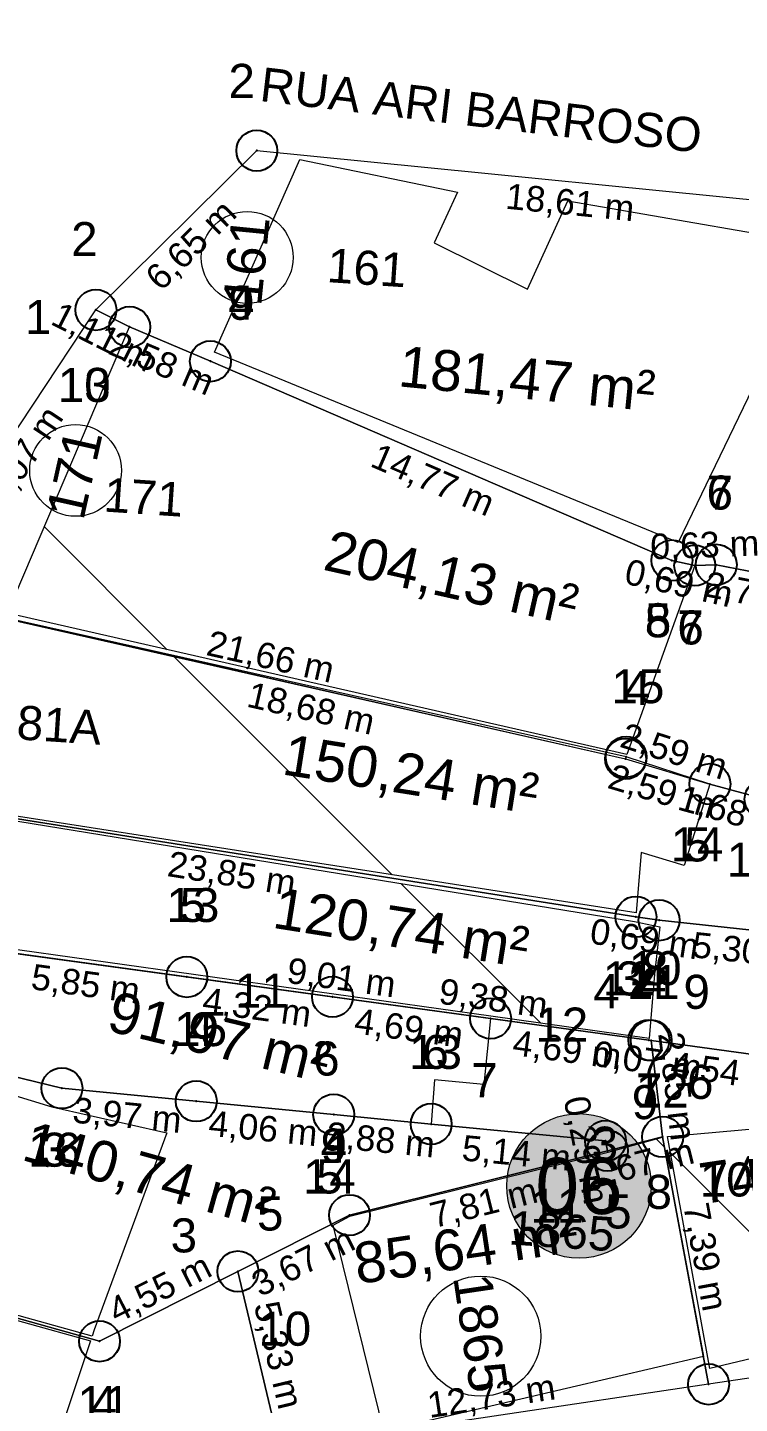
# Model space of a CAD drawing. Extents: x 578787 to 581140, y 9719065 to 9720647.
# Drawn here: x 579932.68 to 579953.6, y 9720291.15 to 9720331.56 of the extents above; entities that cross this region are included whole.
import ezdxf
from ezdxf.enums import TextEntityAlignment as Align

# ---------------------------------------------------------------- set-up
doc = ezdxf.new("R2010")
doc.units = 0
doc.header["$XCLIPFRAME"] = 2
doc.linetypes.add('INVISIBLE', pattern=[2, -1, -1])
doc.layers.get('0').update_dxf_attribs({"lineweight": 0})
for name, color, linetype, lineweight in [('AREA_DOS_LOTES', 32, 'Continuous', 0), ('ARQ_COTAS', 1, 'Continuous', 0), ('COTAS_DOS_LOTES', 41, 'Continuous', 0), ('EDIFICACAO_NOVO', 4, 'Continuous', 0), ('EDIFICACAO_pol', 254, 'Continuous', 0), ('IDENT_DAS_QUADRAS', 41, 'Continuous', 0), ('IMAGEMGEO', 7, 'Continuous', 0), ('LOTE_NOVO', 3, 'Continuous', 0), ('NUMERO_DOS_LOTES', 158, 'Continuous', 0), ('ROGERIO', 2, 'Continuous', 0)]:
    doc.layers.add(name, color=color, linetype=linetype, lineweight=lineweight)
doc.layers.add('PONTOS_VERTICES', color=7, linetype='Continuous')
doc.layers.add('SIMBOLO_NOME', color=7, linetype='Continuous')
doc.styles.add('SIMBOLO_ATRIBUTOS', font='arial.ttf')
doc.styles.get("Standard").update_dxf_attribs({"font": 'arial.ttf'})
doc.styles.add('TXT_PROJETO', font='Swis721 LtCn BT')
doc.dimstyles.new('CT_POLIGONAL', dxfattribs={"dimtxt": 0.25, "dimasz": 1, "dimexe": 0.065, "dimexo": 0.05, "dimgap": 0.2, "dimtad": 1, "dimtoh": 1, "dimzin": 4, "dimdsep": 46, "dimtxsty": 'TXT_PROJETO', "dimblk1": 'BL100', "dimblk2": 'BL100', "dimsah": 1, "dimcen": 0.09, "dimse1": 1, "dimse2": 1, "dimsd1": 1, "dimsd2": 1, "dimclrd": 1, "dimclrt": 2, "dimadec": 0, "dimazin": 0, "dimtfac": 1, "dimtdec": 4, "dimtmove": 0, "dimatfit": 3, "dimfxl": 0.1, "dimtolj": 1, "dimtzin": 0, "dimarcsym": 0})
picture_1 = doc.add_image_def('image1.jpg', size_in_pixel=(1908, 878))
pattern_1 = [(135, (0, 0), (-30.6549586, -30.6549586), [])]

# ---------------------------------------------------------------- blocks, each defined once
blk = doc.blocks.new('*D42E8')
at = {"layer": 'ROGERIO', "color": 2, "insert": (579975.561, 9720281.407), "char_height": 0.25, "attachment_point": 8, "rotation": 5.3932, "style": 'TXT_PROJETO'}
blk.add_mtext('43.56', dxfattribs=at)
blk = doc.blocks.new('BL100')
at = {"layer": 'ARQ_COTAS'}
for p, q in [((0, -1.041), (0, 1.041)), ((-1.041, 0), (1.041, 0))]:
    blk.add_line(p, q, dxfattribs=at)
blk.add_circle((0, 0), 0.5, dxfattribs=at)
blk = doc.blocks.new('MODELO PADRAO REURB')
blk.add_circle((0, 0), 0.6)
blk.add_point((0, 0))
at = {"layer": 'SIMBOLO_NOME', "style": 'SIMBOLO_ATRIBUTOS'}
blk.add_attdef('Nome', text='', height=1, dxfattribs=at).set_placement((0.0089, 1.3249), align=Align.CENTER)

msp = doc.modelspace()

# ---------------------------------------------------------------- hatches: boundary and pattern name
at = {"layer": 'EDIFICACAO_NOVO'}
h = msp.add_hatch(dxfattribs=at)
h.set_pattern_fill('_USER', color=256, scale=30.654959, style=0, pattern_type=0)
h.set_pattern_definition(pattern_1)
h.paths.add_polyline_path([(579956.015, 9720325.182), (579951.799, 9720316.442), (579938.174, 9720322.033), (579940.686, 9720327.687), (579945.312, 9720326.725), (579944.628, 9720325.24), (579947.371, 9720323.877), (579948.552, 9720326.473)], flags=0)
h = msp.add_hatch(dxfattribs=at)
h.set_pattern_fill('_USER', color=256, scale=30.654959, style=0, pattern_type=0)
h.set_pattern_definition(pattern_1)
h.paths.add_polyline_path([(579938.054, 9720321.761), (579951.613, 9720315.914), (579952.282, 9720315.763), (579950.292, 9720310.21), (579932.092, 9720314.359), (579935.683, 9720322.768)], flags=0)
h = msp.add_hatch(dxfattribs=at)
h.set_pattern_fill('_USER', color=256, scale=30.654959, style=0, pattern_type=0)
h.set_pattern_definition(pattern_1)
h.paths.add_polyline_path([(579932.033, 9720314.202), (579950.251, 9720310.086), (579952.729, 9720309.345), (579951.971, 9720306.95), (579950.707, 9720307.331), (579950.565, 9720305.566), (579927.067, 9720309.224), (579929.152, 9720314.835)], flags=0)
h = msp.add_hatch(dxfattribs=at)
h.set_pattern_fill('_USER', color=256, scale=30.654959, style=0, pattern_type=0)
h.set_pattern_definition(pattern_1)
h.paths.add_polyline_path([(579951.253, 9720305.151), (579951.101, 9720303.757), (579950.942, 9720301.867), (579946.294, 9720302.528), (579926.297, 9720305.326), (579927.037, 9720309.127), (579950.517, 9720305.309)], flags=0)
h = msp.add_hatch(dxfattribs=at)
h.set_pattern_fill('_USER', color=256, scale=30.654959, style=0, pattern_type=0)
h.set_pattern_definition(pattern_1)
h.paths.add_polyline_path([(579936.771, 9720299.099), (579934.637, 9720293.314), (579934.577, 9720293.13), (579922.794, 9720296.408), (579921.123, 9720297.314), (579920.359, 9720297.724), (579923.029, 9720303.001), (579923.736, 9720302.82), (579924.639, 9720302.611), (579925.522, 9720302.397), (579925.498, 9720302.281), (579933.397, 9720299.862)], flags=0)
h = msp.add_hatch(dxfattribs=at)
h.set_pattern_fill('_USER', color=256, scale=30.654959, style=0, pattern_type=0)
h.set_pattern_definition(pattern_1)
h.paths.add_polyline_path([(579959.349, 9720299.7), (579960.582, 9720294.05), (579952.721, 9720292.176), (579951.486, 9720298.996), (579958.801, 9720299.645)], flags=0)
h = msp.add_hatch(dxfattribs=at)
h.set_pattern_fill('_USER', color=256, scale=30.654959, style=0, pattern_type=0)
h.set_pattern_definition(pattern_1)
h.paths.add_polyline_path([(579951.334, 9720298.977), (579952.538, 9720292.529), (579943.153, 9720290.341), (579941.662, 9720296.387), (579942.152, 9720296.657), (579949.736, 9720298.531)], flags=0)
h = msp.add_hatch(dxfattribs=at)
h.set_pattern_fill('_USER', color=256, scale=30.654959, style=0, pattern_type=0)
h.set_pattern_definition(pattern_1)
h.paths.add_polyline_path([(579934.532, 9720292.993), (579933.519, 9720289.937), (579920.573, 9720289.136), (579917.927, 9720288.664), (579919.9, 9720292.413), (579918.688, 9720292.927), (579921.087, 9720297.215), (579922.719, 9720296.282)], flags=0)
at = {"layer": 'IDENT_DAS_QUADRAS'}
h = msp.add_hatch(color=158, dxfattribs=at)
edge = h.paths.add_edge_path()
edge.add_arc((579948.883, 9720297.541), 2.123, 0, 360)

# ---------------------------------------------------------------- linework, layer by layer
at = {"layer": 'EDIFICACAO_NOVO'}
for points in [[(579956.015, 9720325.182), (579951.799, 9720316.442), (579938.174, 9720322.033), (579940.686, 9720327.687), (579945.312, 9720326.725), (579944.628, 9720325.24), (579947.371, 9720323.877), (579948.552, 9720326.473)], [(579938.054, 9720321.761), (579951.613, 9720315.914), (579952.282, 9720315.763), (579950.292, 9720310.21), (579932.092, 9720314.359), (579935.683, 9720322.768)], [(579932.033, 9720314.202), (579950.251, 9720310.086), (579952.729, 9720309.345), (579951.971, 9720306.95), (579950.707, 9720307.331), (579950.565, 9720305.566), (579927.067, 9720309.224), (579929.152, 9720314.835)], [(579951.253, 9720305.151), (579951.101, 9720303.757), (579950.942, 9720301.867), (579946.294, 9720302.528), (579926.297, 9720305.326), (579927.037, 9720309.127), (579950.517, 9720305.309)], [(579926.093, 9720305.22), (579946.287, 9720302.46), (579946.083, 9720300.525), (579944.635, 9720300.659), (579944.541, 9720299.36), (579941.678, 9720299.637), (579937.64, 9720300.029), (579933.693, 9720300.412), (579925.523, 9720302.399), (579924.64, 9720302.614), (579925.469, 9720305.305)], [(579936.771, 9720299.099), (579934.637, 9720293.314), (579934.577, 9720293.13), (579922.794, 9720296.408), (579921.123, 9720297.314), (579920.359, 9720297.724), (579923.029, 9720303.001), (579923.736, 9720302.82), (579924.639, 9720302.611), (579925.522, 9720302.397), (579925.498, 9720302.281), (579933.397, 9720299.862)], [(579959.349, 9720299.7), (579960.582, 9720294.05), (579952.721, 9720292.176), (579951.486, 9720298.996), (579958.801, 9720299.645)], [(579951.334, 9720298.977), (579952.538, 9720292.529), (579943.153, 9720290.341), (579941.662, 9720296.387), (579942.152, 9720296.657), (579949.736, 9720298.531)], [(579934.532, 9720292.993), (579933.519, 9720289.937), (579920.573, 9720289.136), (579917.927, 9720288.664), (579919.9, 9720292.413), (579918.688, 9720292.927), (579921.087, 9720297.215), (579922.719, 9720296.282)]]:
    msp.add_lwpolyline(points, close=True, dxfattribs=at)
at = {"layer": 'IDENT_DAS_QUADRAS'}
msp.add_circle((579948.883, 9720297.541), 2.123, dxfattribs=at)
at = {"layer": 'LOTE_NOVO'}
for points in [[(579957.937, 9720326.112), (579956.742, 9720319.361), (579955.645, 9720315.253), (579952.914, 9720315.785), (579952.282, 9720315.763), (579951.613, 9720315.914), (579938.054, 9720321.761), (579935.683, 9720322.768), (579934.692, 9720323.269), (579939.417, 9720327.947)], [(579958.944, 9720314.609), (579958.269, 9720310.786), (579957.811, 9720308.191), (579957.771, 9720307.963), (579954.347, 9720308.901), (579952.729, 9720309.345), (579950.266, 9720310.14), (579929.126, 9720314.872), (579934.692, 9720323.269), (579935.683, 9720322.768), (579938.054, 9720321.761), (579951.613, 9720315.914), (579952.282, 9720315.763), (579952.914, 9720315.785), (579955.645, 9720315.253)], [(579929.126, 9720314.872), (579932.035, 9720314.227), (579950.251, 9720310.086), (579952.729, 9720309.345), (579954.347, 9720308.901), (579957.771, 9720307.963), (579957.97, 9720307.906), (579958.632, 9720304.545), (579956.508, 9720304.775), (579951.235, 9720305.344), (579950.555, 9720305.446), (579927.004, 9720309.178)], [(579927.004, 9720309.178), (579950.555, 9720305.446), (579951.235, 9720305.344), (579956.508, 9720304.775), (579958.632, 9720304.545), (579958.747, 9720301.409), (579955.5, 9720301.191), (579951.004, 9720301.815), (579950.938, 9720301.824), (579941.641, 9720303.095), (579946.287, 9720302.46), (579937.362, 9720303.68), (579931.57, 9720304.471), (579926.093, 9720305.22)], [(579923.025, 9720303.007), (579924.585, 9720305.426), (579926.093, 9720305.22), (579931.57, 9720304.471), (579937.362, 9720303.68), (579941.641, 9720303.095), (579946.287, 9720302.46), (579950.938, 9720301.824), (579951.004, 9720301.815), (579951.34, 9720298.983), (579949.718, 9720298.577), (579949.662, 9720298.863), (579944.541, 9720299.36), (579941.678, 9720299.637), (579937.64, 9720300.029), (579933.693, 9720300.412)], [(579949.718, 9720298.577), (579942.143, 9720296.684), (579938.864, 9720295.031), (579934.798, 9720292.98), (579922.767, 9720296.345), (579920.318, 9720297.696), (579923.025, 9720303.007), (579933.693, 9720300.412), (579937.64, 9720300.029), (579941.678, 9720299.637), (579944.541, 9720299.36), (579949.662, 9720298.863)], [(579952.69, 9720291.717), (579951.34, 9720298.983), (579951.004, 9720301.815), (579955.5, 9720301.191), (579958.747, 9720301.409), (579958.801, 9720299.654), (579959.35, 9720299.703), (579960.632, 9720294.062), (579960.889, 9720292.93)], [(579940.097, 9720289.844), (579938.864, 9720295.031), (579942.143, 9720296.684), (579949.718, 9720298.577), (579951.34, 9720298.983), (579952.69, 9720291.717)], [(579920.318, 9720297.696), (579922.767, 9720296.345), (579934.798, 9720292.98), (579938.864, 9720295.031), (579940.097, 9720289.844), (579919.416, 9720287.306), (579915.551, 9720287.906)]]:
    msp.add_lwpolyline(points, close=True, dxfattribs=at)
at = {"layer": 'NUMERO_DOS_LOTES', "color": 158}
for centre, radius in [((579939.137, 9720324.812), 1.35), ((579934.094, 9720318.556), 1.347), ((579945.996, 9720293.128), 1.765)]:
    msp.add_circle(centre, radius, dxfattribs=at)

# ---------------------------------------------------------------- block references
at = {"layer": 'PONTOS_VERTICES'}
ref = msp.add_blockref('MODELO PADRAO REURB', (579939.417, 9720327.947), dxfattribs=at)
ref.add_attrib('Nome', '2', dxfattribs={"layer": 'SIMBOLO_NOME', "height": 1, "style": 'SIMBOLO_ATRIBUTOS'}).set_placement((579938.974, 9720329.196), align=Align.BOTTOM_CENTER)
ref = msp.add_blockref('MODELO PADRAO REURB', (579934.692, 9720323.269), dxfattribs=at)
ref.add_attrib('Nome', '2', dxfattribs={"layer": 'SIMBOLO_NOME', "height": 1, "style": 'SIMBOLO_ATRIBUTOS'}).set_placement((579934.353, 9720324.55), align=Align.BOTTOM_CENTER)
ref = msp.add_blockref('MODELO PADRAO REURB', (579934.692, 9720323.269), dxfattribs=at)
ref.add_attrib('Nome', '1', dxfattribs={"layer": 'SIMBOLO_NOME', "height": 1, "style": 'SIMBOLO_ATRIBUTOS'}).set_placement((579933.383, 9720323.063), align=Align.MIDDLE_RIGHT)
ref = msp.add_blockref('MODELO PADRAO REURB', (579938.054, 9720321.761), dxfattribs=at)
ref.add_attrib('Nome', '9', (579938.575, 9720322.979), dxfattribs={"layer": 'SIMBOLO_NOME', "height": 1, "style": 'SIMBOLO_ATRIBUTOS'})
ref = msp.add_blockref('MODELO PADRAO REURB', (579938.054, 9720321.761), dxfattribs=at)
ref.add_attrib('Nome', '4', (579938.575, 9720322.979), dxfattribs={"layer": 'SIMBOLO_NOME', "height": 1, "style": 'SIMBOLO_ATRIBUTOS'})
ref = msp.add_blockref('MODELO PADRAO REURB', (579935.683, 9720322.768), dxfattribs=at)
ref.add_attrib('Nome', '10', dxfattribs={"layer": 'SIMBOLO_NOME', "height": 1, "style": 'SIMBOLO_ATRIBUTOS'}).set_placement((579935.125, 9720321.567), align=Align.TOP_RIGHT)
ref = msp.add_blockref('MODELO PADRAO REURB', (579935.683, 9720322.768), dxfattribs=at)
ref.add_attrib('Nome', '3', dxfattribs={"layer": 'SIMBOLO_NOME', "height": 1, "style": 'SIMBOLO_ATRIBUTOS'}).set_placement((579935.125, 9720321.567), align=Align.TOP_RIGHT)
ref = msp.add_blockref('MODELO PADRAO REURB', (579952.914, 9720315.785), dxfattribs=at)
ref.add_attrib('Nome', '6', dxfattribs={"layer": 'SIMBOLO_NOME', "height": 1, "style": 'SIMBOLO_ATRIBUTOS'}).set_placement((579953.018, 9720317.106), align=Align.BOTTOM_CENTER)
ref = msp.add_blockref('MODELO PADRAO REURB', (579952.914, 9720315.785), dxfattribs=at)
ref.add_attrib('Nome', '7', dxfattribs={"layer": 'SIMBOLO_NOME', "height": 1, "style": 'SIMBOLO_ATRIBUTOS'}).set_placement((579953.018, 9720317.106), align=Align.BOTTOM_CENTER)
ref = msp.add_blockref('MODELO PADRAO REURB', (579951.613, 9720315.914), dxfattribs=at)
ref.add_attrib('Nome', '5', dxfattribs={"layer": 'SIMBOLO_NOME', "height": 1, "style": 'SIMBOLO_ATRIBUTOS'}).set_placement((579951.203, 9720314.654), align=Align.TOP_CENTER)
ref = msp.add_blockref('MODELO PADRAO REURB', (579951.613, 9720315.914), dxfattribs=at)
ref.add_attrib('Nome', '8', dxfattribs={"layer": 'SIMBOLO_NOME', "height": 1, "style": 'SIMBOLO_ATRIBUTOS'}).set_placement((579951.203, 9720314.654), align=Align.TOP_CENTER)
ref = msp.add_blockref('MODELO PADRAO REURB', (579952.282, 9720315.763), dxfattribs=at)
ref.add_attrib('Nome', '7', dxfattribs={"layer": 'SIMBOLO_NOME', "height": 1, "style": 'SIMBOLO_ATRIBUTOS'}).set_placement((579952.159, 9720314.444), align=Align.TOP_CENTER)
ref = msp.add_blockref('MODELO PADRAO REURB', (579952.282, 9720315.763), dxfattribs=at)
ref.add_attrib('Nome', '6', dxfattribs={"layer": 'SIMBOLO_NOME', "height": 1, "style": 'SIMBOLO_ATRIBUTOS'}).set_placement((579952.159, 9720314.444), align=Align.TOP_CENTER)
ref = msp.add_blockref('MODELO PADRAO REURB', (579950.251, 9720310.086), dxfattribs=at)
ref.add_attrib('Nome', '4', dxfattribs={"layer": 'SIMBOLO_NOME', "height": 1, "style": 'SIMBOLO_ATRIBUTOS'}).set_placement((579950.588, 9720311.368), align=Align.BOTTOM_CENTER)
ref = msp.add_blockref('MODELO PADRAO REURB', (579950.266, 9720310.14), dxfattribs=at)
ref.add_attrib('Nome', '15', dxfattribs={"layer": 'SIMBOLO_NOME', "height": 1, "style": 'SIMBOLO_ATRIBUTOS'}).set_placement((579950.615, 9720311.418), align=Align.BOTTOM_CENTER)
ref = msp.add_blockref('MODELO PADRAO REURB', (579952.729, 9720309.345), dxfattribs=at)
ref.add_attrib('Nome', '14', dxfattribs={"layer": 'SIMBOLO_NOME', "height": 1, "style": 'SIMBOLO_ATRIBUTOS'}).set_placement((579952.35, 9720308.075), align=Align.TOP_CENTER)
ref = msp.add_blockref('MODELO PADRAO REURB', (579952.729, 9720309.345), dxfattribs=at)
ref.add_attrib('Nome', '5', dxfattribs={"layer": 'SIMBOLO_NOME', "height": 1, "style": 'SIMBOLO_ATRIBUTOS'}).set_placement((579952.364, 9720308.071), align=Align.TOP_CENTER)
ref = msp.add_blockref('MODELO PADRAO REURB', (579954.347, 9720308.901), dxfattribs=at)
ref.add_attrib('Nome', '13', dxfattribs={"layer": 'SIMBOLO_NOME', "height": 1, "style": 'SIMBOLO_ATRIBUTOS'}).set_placement((579953.997, 9720307.624), align=Align.TOP_CENTER)
ref = msp.add_blockref('MODELO PADRAO REURB', (579937.362, 9720303.68), dxfattribs=at)
ref.add_attrib('Nome', '5', dxfattribs={"layer": 'SIMBOLO_NOME', "height": 1, "style": 'SIMBOLO_ATRIBUTOS'}).set_placement((579937.542, 9720304.992), align=Align.BOTTOM_CENTER)
ref = msp.add_blockref('MODELO PADRAO REURB', (579937.362, 9720303.68), dxfattribs=at)
ref.add_attrib('Nome', '13', dxfattribs={"layer": 'SIMBOLO_NOME', "height": 1, "style": 'SIMBOLO_ATRIBUTOS'}).set_placement((579937.542, 9720304.992), align=Align.BOTTOM_CENTER)
ref = msp.add_blockref('MODELO PADRAO REURB', (579950.555, 9720305.446), dxfattribs=at)
ref.add_attrib('Nome', '12', dxfattribs={"layer": 'SIMBOLO_NOME', "height": 1, "style": 'SIMBOLO_ATRIBUTOS'}).set_placement((579950.353, 9720304.137), align=Align.TOP_CENTER)
ref = msp.add_blockref('MODELO PADRAO REURB', (579950.555, 9720305.446), dxfattribs=at)
ref.add_attrib('Nome', '3', dxfattribs={"layer": 'SIMBOLO_NOME', "height": 1, "style": 'SIMBOLO_ATRIBUTOS'}).set_placement((579950.353, 9720304.137), align=Align.TOP_CENTER)
ref = msp.add_blockref('MODELO PADRAO REURB', (579951.235, 9720305.344), dxfattribs=at)
ref.add_attrib('Nome', '11', dxfattribs={"layer": 'SIMBOLO_NOME', "height": 1, "style": 'SIMBOLO_ATRIBUTOS'}).set_placement((579951.065, 9720304.03), align=Align.TOP_CENTER)
ref = msp.add_blockref('MODELO PADRAO REURB', (579951.235, 9720305.344), dxfattribs=at)
ref.add_attrib('Nome', '4', dxfattribs={"layer": 'SIMBOLO_NOME', "height": 1, "style": 'SIMBOLO_ATRIBUTOS'}).set_placement((579951.065, 9720304.03), align=Align.TOP_CENTER)
ref = msp.add_blockref('MODELO PADRAO REURB', (579950.938, 9720301.824), dxfattribs=at)
ref.add_attrib('Nome', '10', dxfattribs={"layer": 'SIMBOLO_NOME', "height": 1, "style": 'SIMBOLO_ATRIBUTOS'}).set_placement((579951.12, 9720303.137), align=Align.BOTTOM_CENTER)
ref = msp.add_blockref('MODELO PADRAO REURB', (579950.938, 9720301.824), dxfattribs=at)
ref.add_attrib('Nome', '8', dxfattribs={"layer": 'SIMBOLO_NOME', "height": 1, "style": 'SIMBOLO_ATRIBUTOS'}).set_placement((579951.119, 9720303.137), align=Align.BOTTOM_CENTER)
ref = msp.add_blockref('MODELO PADRAO REURB', (579941.641, 9720303.095), dxfattribs=at)
ref.add_attrib('Nome', '11', dxfattribs={"layer": 'SIMBOLO_NOME', "height": 1, "style": 'SIMBOLO_ATRIBUTOS'}).set_placement((579940.328, 9720303.274), align=Align.MIDDLE_RIGHT)
ref = msp.add_blockref('MODELO PADRAO REURB', (579941.641, 9720303.095), dxfattribs=at)
ref.add_attrib('Nome', '6', dxfattribs={"layer": 'SIMBOLO_NOME', "height": 1, "style": 'SIMBOLO_ATRIBUTOS'}).set_placement((579941.462, 9720301.782), align=Align.TOP_CENTER)
ref = msp.add_blockref('MODELO PADRAO REURB', (579951.004, 9720301.815), dxfattribs=at)
ref.add_attrib('Nome', '4', dxfattribs={"layer": 'SIMBOLO_NOME', "height": 1, "style": 'SIMBOLO_ATRIBUTOS'}).set_placement((579950.077, 9720302.761), align=Align.RIGHT)
ref = msp.add_blockref('MODELO PADRAO REURB', (579951.004, 9720301.815), dxfattribs=at)
ref.add_attrib('Nome', '9', (579951.951, 9720302.742), dxfattribs={"layer": 'SIMBOLO_NOME', "height": 1, "style": 'SIMBOLO_ATRIBUTOS'})
ref = msp.add_blockref('MODELO PADRAO REURB', (579946.287, 9720302.46), dxfattribs=at)
ref.add_attrib('Nome', '12', dxfattribs={"layer": 'SIMBOLO_NOME', "height": 1, "style": 'SIMBOLO_ATRIBUTOS'}).set_placement((579947.6, 9720302.28), align=Align.MIDDLE_LEFT)
ref = msp.add_blockref('MODELO PADRAO REURB', (579946.287, 9720302.46), dxfattribs=at)
ref.add_attrib('Nome', '7', dxfattribs={"layer": 'SIMBOLO_NOME', "height": 1, "style": 'SIMBOLO_ATRIBUTOS'}).set_placement((579946.107, 9720301.147), align=Align.TOP_CENTER)
ref = msp.add_blockref('MODELO PADRAO REURB', (579937.64, 9720300.029), dxfattribs=at)
ref.add_attrib('Nome', '15', dxfattribs={"layer": 'SIMBOLO_NOME', "height": 1, "style": 'SIMBOLO_ATRIBUTOS'}).set_placement((579937.768, 9720301.348), align=Align.BOTTOM_CENTER)
ref = msp.add_blockref('MODELO PADRAO REURB', (579937.64, 9720300.029), dxfattribs=at)
ref.add_attrib('Nome', '4', dxfattribs={"layer": 'SIMBOLO_NOME', "height": 1, "style": 'SIMBOLO_ATRIBUTOS'}).set_placement((579937.768, 9720301.348), align=Align.BOTTOM_CENTER)
ref = msp.add_blockref('MODELO PADRAO REURB', (579951.004, 9720301.815), dxfattribs=at)
ref.add_attrib('Nome', '9', dxfattribs={"layer": 'SIMBOLO_NOME', "height": 1, "style": 'SIMBOLO_ATRIBUTOS'}).set_placement((579950.821, 9720300.503), align=Align.TOP_CENTER)
ref = msp.add_blockref('MODELO PADRAO REURB', (579944.541, 9720299.36), dxfattribs=at)
ref.add_attrib('Nome', '13', dxfattribs={"layer": 'SIMBOLO_NOME', "height": 1, "style": 'SIMBOLO_ATRIBUTOS'}).set_placement((579944.669, 9720300.678), align=Align.BOTTOM_CENTER)
ref = msp.add_blockref('MODELO PADRAO REURB', (579944.541, 9720299.36), dxfattribs=at)
ref.add_attrib('Nome', '6', dxfattribs={"layer": 'SIMBOLO_NOME', "height": 1, "style": 'SIMBOLO_ATRIBUTOS'}).set_placement((579944.669, 9720300.678), align=Align.BOTTOM_CENTER)
ref = msp.add_blockref('MODELO PADRAO REURB', (579951.34, 9720298.983), dxfattribs=at)
ref.add_attrib('Nome', '6', (579952.057, 9720300.097), dxfattribs={"layer": 'SIMBOLO_NOME', "height": 1, "style": 'SIMBOLO_ATRIBUTOS'})
ref = msp.add_blockref('MODELO PADRAO REURB', (579933.693, 9720300.412), dxfattribs=at)
ref.add_attrib('Nome', '16', dxfattribs={"layer": 'SIMBOLO_NOME', "height": 1, "style": 'SIMBOLO_ATRIBUTOS'}).set_placement((579933.472, 9720299.106), align=Align.TOP_CENTER)
ref = msp.add_blockref('MODELO PADRAO REURB', (579933.693, 9720300.412), dxfattribs=at)
ref.add_attrib('Nome', '3', dxfattribs={"layer": 'SIMBOLO_NOME', "height": 1, "style": 'SIMBOLO_ATRIBUTOS'}).set_placement((579933.472, 9720299.106), align=Align.TOP_CENTER)
ref = msp.add_blockref('MODELO PADRAO REURB', (579949.662, 9720298.863), dxfattribs=at)
ref.add_attrib('Nome', '12', (579950.552, 9720299.844), dxfattribs={"layer": 'SIMBOLO_NOME', "height": 1, "style": 'SIMBOLO_ATRIBUTOS'})
ref = msp.add_blockref('MODELO PADRAO REURB', (579949.662, 9720298.863), dxfattribs=at)
ref.add_attrib('Nome', '7', (579950.552, 9720299.844), dxfattribs={"layer": 'SIMBOLO_NOME', "height": 1, "style": 'SIMBOLO_ATRIBUTOS'})
ref = msp.add_blockref('MODELO PADRAO REURB', (579941.678, 9720299.637), dxfattribs=at)
ref.add_attrib('Nome', '14', dxfattribs={"layer": 'SIMBOLO_NOME', "height": 1, "style": 'SIMBOLO_ATRIBUTOS'}).set_placement((579941.55, 9720298.319), align=Align.TOP_CENTER)
ref = msp.add_blockref('MODELO PADRAO REURB', (579941.678, 9720299.637), dxfattribs=at)
ref.add_attrib('Nome', '5', dxfattribs={"layer": 'SIMBOLO_NOME', "height": 1, "style": 'SIMBOLO_ATRIBUTOS'}).set_placement((579941.55, 9720298.319), align=Align.TOP_CENTER)
ref = msp.add_blockref('MODELO PADRAO REURB', (579951.34, 9720298.983), dxfattribs=at)
ref.add_attrib('Nome', '3', dxfattribs={"layer": 'SIMBOLO_NOME', "height": 1, "style": 'SIMBOLO_ATRIBUTOS'}).set_placement((579950.031, 9720298.783), align=Align.MIDDLE_RIGHT)
ref = msp.add_blockref('MODELO PADRAO REURB', (579951.34, 9720298.983), dxfattribs=at)
ref.add_attrib('Nome', '10', dxfattribs={"layer": 'SIMBOLO_NOME', "height": 1, "style": 'SIMBOLO_ATRIBUTOS'}).set_placement((579952.431, 9720298.23), align=Align.TOP_LEFT)
ref = msp.add_blockref('MODELO PADRAO REURB', (579942.143, 9720296.684), dxfattribs=at)
ref.add_attrib('Nome', '4', dxfattribs={"layer": 'SIMBOLO_NOME', "height": 1, "style": 'SIMBOLO_ATRIBUTOS'}).set_placement((579941.681, 9720297.926), align=Align.BOTTOM_CENTER)
ref = msp.add_blockref('MODELO PADRAO REURB', (579942.143, 9720296.684), dxfattribs=at)
ref.add_attrib('Nome', '9', dxfattribs={"layer": 'SIMBOLO_NOME', "height": 1, "style": 'SIMBOLO_ATRIBUTOS'}).set_placement((579941.681, 9720297.926), align=Align.BOTTOM_CENTER)
ref = msp.add_blockref('MODELO PADRAO REURB', (579949.718, 9720298.577), dxfattribs=at)
ref.add_attrib('Nome', '11', dxfattribs={"layer": 'SIMBOLO_NOME', "height": 1, "style": 'SIMBOLO_ATRIBUTOS'}).set_placement((579949.008, 9720297.459), align=Align.TOP_RIGHT)
ref = msp.add_blockref('MODELO PADRAO REURB', (579949.718, 9720298.577), dxfattribs=at)
ref.add_attrib('Nome', '5', dxfattribs={"layer": 'SIMBOLO_NOME', "height": 1, "style": 'SIMBOLO_ATRIBUTOS'}).set_placement((579950.039, 9720297.292), align=Align.TOP_CENTER)
ref = msp.add_blockref('MODELO PADRAO REURB', (579949.718, 9720298.577), dxfattribs=at)
ref.add_attrib('Nome', '8', dxfattribs={"layer": 'SIMBOLO_NOME', "height": 1, "style": 'SIMBOLO_ATRIBUTOS'}).set_placement((579950.837, 9720297.867), align=Align.TOP_LEFT)
ref = msp.add_blockref('MODELO PADRAO REURB', (579938.864, 9720295.031), dxfattribs=at)
ref.add_attrib('Nome', '5', (579939.423, 9720296.232), dxfattribs={"layer": 'SIMBOLO_NOME', "height": 1, "style": 'SIMBOLO_ATRIBUTOS'})
ref = msp.add_blockref('MODELO PADRAO REURB', (579938.864, 9720295.031), dxfattribs=at)
ref.add_attrib('Nome', '3', dxfattribs={"layer": 'SIMBOLO_NOME', "height": 1, "style": 'SIMBOLO_ATRIBUTOS'}).set_placement((579937.663, 9720295.589), align=Align.RIGHT)
ref = msp.add_blockref('MODELO PADRAO REURB', (579938.864, 9720295.031), dxfattribs=at)
ref.add_attrib('Nome', '10', dxfattribs={"layer": 'SIMBOLO_NOME', "height": 1, "style": 'SIMBOLO_ATRIBUTOS'}).set_placement((579939.461, 9720293.848), align=Align.TOP_LEFT)
ref = msp.add_blockref('MODELO PADRAO REURB', (579934.798, 9720292.98), dxfattribs=at)
ref.add_attrib('Nome', '11', dxfattribs={"layer": 'SIMBOLO_NOME', "height": 1, "style": 'SIMBOLO_ATRIBUTOS'}).set_placement((579934.927, 9720291.661), align=Align.TOP_CENTER)
ref = msp.add_blockref('MODELO PADRAO REURB', (579934.798, 9720292.98), dxfattribs=at)
ref.add_attrib('Nome', '4', dxfattribs={"layer": 'SIMBOLO_NOME', "height": 1, "style": 'SIMBOLO_ATRIBUTOS'}).set_placement((579934.927, 9720291.661), align=Align.TOP_CENTER)
ref = msp.add_blockref('MODELO PADRAO REURB', (579952.69, 9720291.717), dxfattribs=at)
ref.add_attrib('Nome', '2', dxfattribs={"layer": 'SIMBOLO_NOME', "height": 1, "style": 'SIMBOLO_ATRIBUTOS'}).set_placement((579951.92, 9720290.639), align=Align.TOP_RIGHT)
ref = msp.add_blockref('MODELO PADRAO REURB', (579952.69, 9720291.717), dxfattribs=at)
ref.add_attrib('Nome', '1', dxfattribs={"layer": 'SIMBOLO_NOME', "height": 1, "style": 'SIMBOLO_ATRIBUTOS'}).set_placement((579953.769, 9720290.947), align=Align.TOP_LEFT)

# ---------------------------------------------------------------- texts
at = {"layer": 'AREA_DOS_LOTES', "color": 32}
for s, rotation, p in [('181,47 m²', 354.3492, (579947.347, 9720321.153)), ('204,13 m²', 347.3833, (579945.117, 9720315.308)), ('150,24 m²', 350.9997, (579943.929, 9720309.534)), ('120,74 m²', 350.9997, (579943.648, 9720305.029)), ('91,97 m²', 346.3331, (579938.293, 9720301.818)), ('140,74 m²', 344.3822, (579936.237, 9720297.778)), ('74,24 m²', 8.4189, (579955.716, 9720297.982)), ('85,64 m²', 8.4592, (579945.57, 9720295.633))]:
    msp.add_text(s, height=1.2, rotation=rotation, dxfattribs=at).set_placement(p, align=Align.MIDDLE)
at = {"layer": 'COTAS_DOS_LOTES', "color": 41}
for s, rotation, p in [('18,61 m', 354.3492, (579948.585, 9720326.059)), ('6,65 m', 44.7125, (579937.742, 9720324.917)), ('1,11 m', 333.195, (579934.753, 9720322.146)), ('2,58 m', 336.9772, (579936.487, 9720321.367)), ('10,07 m', 56.4653, (579932.724, 9720318.535)), ('14,77 m', 336.6747, (579944.449, 9720317.941)), ('0,63 m', 2.0383, (579952.59, 9720315.999)), ('0,69 m', 347.2503, (579951.738, 9720314.886)), ('2,78 m', 348.9644, (579954.093, 9720314.562)), ('21,66 m', 347.3833, (579939.745, 9720312.726)), ('18,68 m', 347.1994, (579940.933, 9720311.205)), ('2,59 m', 342.1019, (579951.565, 9720309.957)), ('2,59 m', 343.3356, (579951.215, 9720308.78)), ('1,68 m', 344.6828, (579953.282, 9720308.182)), ('23,85 m', 350.9997, (579938.627, 9720306.349)), ('0,69 m', 351.4394, (579950.753, 9720304.43)), ('5,30 m', 353.8392, (579953.768, 9720304.09)), ('5,85 m', 352.2172, (579934.34, 9720303.109)), ('9,01 m', 352.2169, (579941.854, 9720303.293)), ('9,38 m', 352.2183, (579946.319, 9720302.683)), ('4,32 m', 352.2169, (579939.375, 9720302.421)), ('4,69 m', 352.2169, (579943.837, 9720301.811)), ('4,69 m', 352.2197, (579948.486, 9720301.175)), ('2,85 m', 276.7708, (579951.396, 9720300.426)), ('0,07 m', 352.0525, (579950.843, 9720300.853)), ('4,54 m', 352.0989, (579953.124, 9720300.537)), ('3,97 m', 354.4575, (579935.576, 9720299.25)), ('0,29 m', 281.1297, (579948.735, 9720298.526)), ('4,06 m', 354.4575, (579939.569, 9720298.863)), ('2,88 m', 354.4658, (579943.019, 9720298.528)), ('5,14 m', 354.4569, (579947.011, 9720298.14)), ('1,67 m', 14.03, (579950.772, 9720297.836)), ('7,81 m', 14.03, (579946.173, 9720296.686)), ('7,39 m', 280.5236, (579952.236, 9720295.391)), ('3,67 m', 26.7628, (579940.944, 9720294.988)), ('4,55 m', 26.7628, (579936.731, 9720294.207)), ('5,33 m', 283.3728, (579939.699, 9720292.49)), ('12,73 m', 8.4592, (579946.361, 9720291.003))]:
    msp.add_text(s, height=0.75, rotation=rotation, dxfattribs=at).set_placement(p, align=Align.CENTER)
at = {"layer": 'EDIFICACAO_pol'}
msp.add_text('RUA ARI BARROSO', height=1, rotation=353.2594, dxfattribs=at).set_placement((579939.476, 9720329.409))
at = {"layer": 'EDIFICACAO_pol', "color": 2}
msp.add_text('161', height=1, rotation=356.1858, dxfattribs=at).set_placement((579941.455, 9720324.088))
at = {"layer": 'EDIFICACAO_pol', "color": 0}
for s, p in [('171', (579934.9, 9720317.35)), ('181A', (579931.566, 9720310.714)), ('1865', (579946.793, 9720295.826))]:
    msp.add_text(s, height=1, rotation=356.1859, dxfattribs=at).set_placement(p)
at = {"layer": 'IDENT_DAS_QUADRAS', "color": 41}
msp.add_text('06', height=1.65, dxfattribs=at).set_placement((579948.883, 9720297.541), align=Align.MIDDLE)
at = {"layer": 'NUMERO_DOS_LOTES', "color": 158}
for s, rotation, p in [('161', 84.3492, (579939.671, 9720324.66)), ('171', 77.3833, (579934.605, 9720318.335)), ('1865', 278.4592, (579945.441, 9720293.14))]:
    msp.add_text(s, height=1.125, rotation=rotation, dxfattribs=at).set_placement(p, align=Align.CENTER)

# ---------------------------------------------------------------- dimensions: what is measured, and where the dimension line sits
at = {"layer": 'ROGERIO'}
dim = msp.add_aligned_dim(p1=(579996.414, 9720292.274), p2=(579953.042, 9720288.179), distance=9.059, dimstyle='CT_POLIGONAL', dxfattribs=at)
dim.commit()
dim.dimension.update_dxf_attribs({"geometry": '*D42E8', "text_midpoint": (579975.549, 9720281.534)})

# ---------------------------------------------------------------- pictures from other files: only their frames are drawn
at = {"layer": 'IMAGEMGEO', "linetype": 'INVISIBLE'}
image = msp.add_image(picture_1, insert=(579744.404, 9720245.169), size_in_units=(568.298, 261.513), rotation=-0.26599, dxfattribs=at)
image.set_boundary_path([(-0.5, -0.5), (1907.5, 877.5)])

doc.saveas('drawing.dxf')
